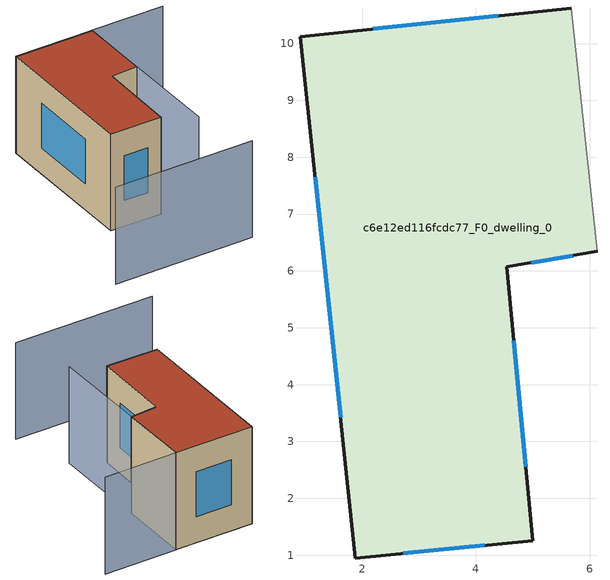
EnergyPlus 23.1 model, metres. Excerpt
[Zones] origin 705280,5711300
c6e12ed116fcdc77_F0_dwelling_0
 floor ground (EU_floor_Construction): 5,1.25 4.54,6.07 6.13,6.34 5.68,10.62 0.91,10.12 1.88,0.95 z0
 wall outside (EU_wall_Construction): 6.13,6.34 4.54,6.07 5,1.25 1.88,0.95 0.91,10.12 5.68,10.62 z0:6
 wall adiabatic (EU_wall_Construction): 5.68,10.62 6.13,6.34 z0:6
 window (EU_Window_Construction): 4.16,1.17 2.72,1.03 / 1.62,3.42 1.17,7.65 / 2.2,10.26 4.39,10.49 / 5.7,6.27 4.97,6.14 / 4.67,4.77 4.87,2.55 z1.62:4.38
 roof outside (EU_roof_Construction): 5.68,10.62 6.13,6.34 4.54,6.07 5,1.25 1.88,0.95 0.91,10.12 z6
shading: -0.28,-3.88 8.23,-2.97 / 6.8,0.44 5.65,10.62 / 5.65,10.62 10.07,11.12 z0:6
[Building]
EU S2 Campaign: North Axis=0; Terrain=City; Solar Distribution=FullExterior
[Site:Location]
London: Latitude=51.5; Longitude=-0.5; Time Zone=0; Elevation=25
[SizingPeriod:WeatherFileDays]
AnnualSizingPeriod: Begin Month=1; Begin Day of Month=1; End Month=12; End Day of Month=31; Day of Week for Start Day=Monday; Use Weather File Daylight Saving Period=No; Use Weather File Rain and Snow Indicators=No
[MATERIAL]
EU_InternalMass_Material: Roughness=MediumRough; Thickness=0.1; Conductivity=1; Density=1800; Specific Heat=900; Thermal Absorptance=0.9; Solar Absorptance=0.7; Visible Absorptance=0.7
[MATERIAL:NOMASS] Roughness=MediumRough; Thermal Absorptance=0.9; Solar Absorptance=0.7; Visible Absorptance=0.7
Name | Thermal Resistance
EU_wall_NoMass | 0.555556
EU_roof_NoMass | 0.510204
EU_floor_NoMass | 1.68919
[WINDOWMATERIAL:SIMPLEGLAZINGSYSTEM]
EU_Window_SimpleGlazing: UFactor=3.96; Solar Heat Gain Coefficient=0.85; Visible Transmittance=0.85
[CONSTRUCTION]
EU_wall_Construction: EU_wall_NoMass
EU_roof_Construction: EU_roof_NoMass
EU_floor_Construction: EU_floor_NoMass
EU_InternalMass_Construction: EU_InternalMass_Material
EU_Window_Construction: EU_Window_SimpleGlazing
[ZONE]
c6e12ed116fcdc77_F0_dwelling_0: Type=1; Multiplier=1; Ceiling Height=autocalculate; Volume=217.707; Floor Area=autocalculate; Part of Total Floor Area=Yes
[INTERNALMASS]
c6e12ed116fcdc77_F0_dwelling_0_EU_InternalMass: Construction=EU_InternalMass_Construction; Zone or ZoneList=c6e12ed116fcdc77_F0_dwelling_0; Surface Area=36.2844
[OTHEREQUIPMENT]
EU_Step8_InternalGain_c6e12ed116fcdc77_F0_dwelling_0_f000: Fuel Type=Electricity; Zone or ZoneList or Space or SpaceList=c6e12ed116fcdc77_F0_dwelling_0; Schedule=EU_Step8_GainSchedule_c6e12ed116fcdc77_F0_dwelling_0_f000; Design Level Calculation Method=Watts/Area; Power per Zone Floor Area=1; Fraction Latent=0; Fraction Radiant=0; Fraction Lost=0; Carbon Dioxide Generation Rate=0; EndUse Subcategory=EU_Step8_InternalGains
[ZONEVENTILATION:DESIGNFLOWRATE]
EU_ConstantAir_c6e12ed116fcdc77_F0_dwelling_0: Zone or ZoneList or Space or SpaceList=c6e12ed116fcdc77_F0_dwelling_0; Schedule=EU_AlwaysOn; Design Flow Rate Calculation Method=AirChanges/Hour; Air Changes per Hour=0.48; Ventilation Type=Natural; Fan Pressure Rise=0; Fan Total Efficiency=1; Constant Term Coefficient=1; Temperature Term Coefficient=0; Velocity Term Coefficient=0; Velocity Squared Term Coefficient=0; Minimum Indoor Temperature=-100; Maximum Indoor Temperature=100; Delta Temperature=-100; Minimum Outdoor Temperature=-100; Maximum Outdoor Temperature=100; Maximum Wind Speed=40
[HVACTEMPLATE:THERMOSTAT]
EU_HeatOnly_c6e12ed116fcdc77_F0_dwelling_0: Constant Heating Setpoint=20; Constant Cooling Setpoint=50
[HVACTEMPLATE:ZONE:IDEALLOADSAIRSYSTEM]
c6e12ed116fcdc77_F0_dwelling_0: Template Thermostat=EU_HeatOnly_c6e12ed116fcdc77_F0_dwelling_0; System Availability Schedule=EU_AlwaysOn; Maximum Heating Supply Air Temperature=50; Minimum Cooling Supply Air Temperature=13; Maximum Heating Supply Air Humidity Ratio=0.0156; Minimum Cooling Supply Air Humidity Ratio=0.0077; Heating Limit=NoLimit; Cooling Limit=NoLimit; Heating Availability Schedule=EU_AlwaysOn; Cooling Availability Schedule=EU_CoolingOff; Dehumidification Control Type=ConstantSensibleHeatRatio; Cooling Sensible Heat Ratio=0.7; Dehumidification Setpoint=60; Humidification Control Type=None; Humidification Setpoint=30; Outdoor Air Method=None; Outdoor Air Flow Rate per Person=0.00944; Outdoor Air Flow Rate per Zone Floor Area=0; Outdoor Air Flow Rate per Zone=0; Demand Controlled Ventilation Type=None; Outdoor Air Economizer Type=NoEconomizer; Heat Recovery Type=None; Sensible Heat Recovery Effectiveness=0.7; Latent Heat Recovery Effectiveness=0.65
[SIZING:ZONE]
c6e12ed116fcdc77_F0_dwelling_0: Zone Cooling Design Supply Air Temperature Input Method=SupplyAirTemperature; Zone Cooling Design Supply Air Temperature=13; Zone Heating Design Supply Air Temperature Input Method=SupplyAirTemperature; Zone Heating Design Supply Air Temperature=50; Zone Cooling Design Supply Air Humidity Ratio=0.008; Zone Heating Design Supply Air Humidity Ratio=0.008; Cooling Design Air Flow Method=DesignDay; Cooling Design Air Flow Rate=0; Cooling Minimum Air Flow per Zone Floor Area=0.000762; Cooling Minimum Air Flow=0; Cooling Minimum Air Flow Fraction=0.2; Heating Design Air Flow Method=DesignDay; Heating Design Air Flow Rate=0; Heating Maximum Air Flow per Zone Floor Area=0.002032; Heating Maximum Air Flow=0.141576; Heating Maximum Air Flow Fraction=0.3; Account for Dedicated Outdoor Air System=No; Dedicated Outdoor Air System Control Strategy=NeutralSupplyAir; Dedicated Outdoor Air Low Setpoint Temperature for Design=autosize; Dedicated Outdoor Air High Setpoint Temperature for Design=autosize; Zone Load Sizing Method=Sensible Load Only No Latent Load; Zone Latent Cooling Design Supply Air Humidity Ratio Input Method=HumidityRatioDifference; Zone Cooling Design Supply Air Humidity Ratio Difference=0.005; Zone Latent Heating Design Supply Air Humidity Ratio Input Method=HumidityRatioDifference; Zone Humidification Design Supply Air Humidity Ratio Difference=0.005
[SCHEDULE:CONSTANT]
Name | Hourly Value
EU_AlwaysOn | 1
EU_CoolingOff | 0
[SCHEDULE:FILE]
EU_Step8_GainSchedule_c6e12ed116fcdc77_F0_dwelling_0_f000: File=../../schedules/c6e12ed116fcdc77/c6e12ed116fcdc77_F0_dwelling_0_f000_gain.csv; Column Number=1; Rows to Skip at Top=0; Number of Hours of Data=8760; Column Separator=Comma; Interpolate to Timestep=No; Minutes per Item=60; Adjust Schedule for Daylight Savings=Yes
